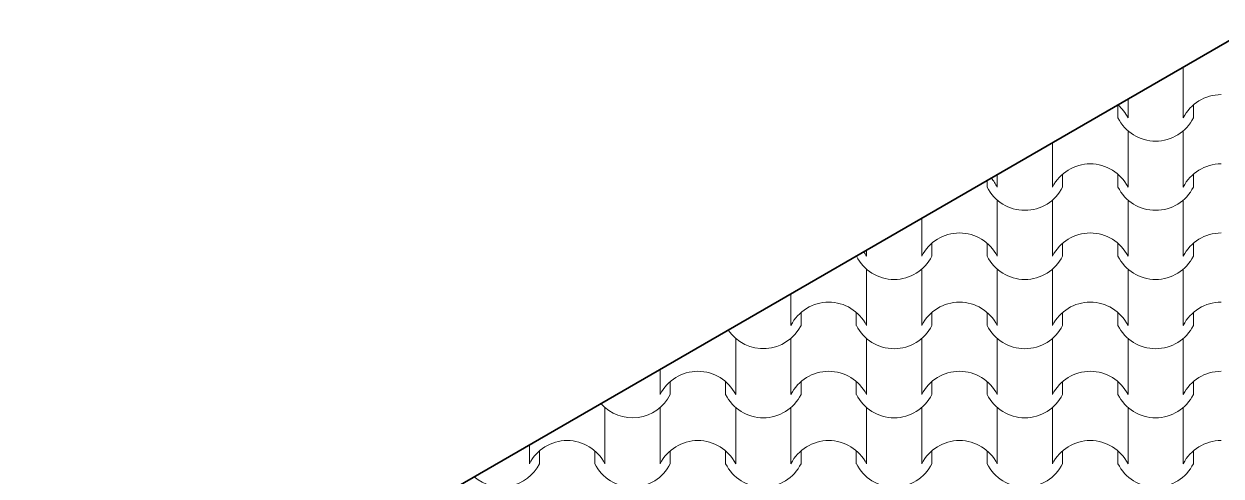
# Model space of a CAD drawing. Header units: millimetres. Extents: x 102766 to 172228, y -127504 to -81044.
# Drawn here: x 106067 to 108671, y -89538 to -88555 of the extents above; entities that cross this region are included whole.
import ezdxf

# ---------------------------------------------------------------- set-up
doc = ezdxf.new("R2010")
doc.units = ezdxf.units.MM
doc.header["$MEASUREMENT"] = 0
doc.layers.add('2D Drafting - General_Pen_No__105', color=7, linetype='Continuous', lineweight=13, true_color=0xcae6ff)
doc.layers.add('2D Drafting - General_Pen_No__82', color=7, linetype='Continuous', lineweight=20, true_color=0xaaaaaa)
doc.layers.add('Shell - Roof_Pen_No__21', color=7, linetype='Continuous', lineweight=35)

# ---------------------------------------------------------------- blocks, each defined once
blk = doc.blocks.new('*X18')
at = {"layer": '2D Drafting - General_Pen_No__82', "linetype": 'Continuous'}
for p, q in [((108589.2, -88649), (108589.2, -88698.3)), ((108589.2, -88698.3), (108589.2, -88759.3)), ((108447, -88731.2), (108447, -88759.3)), ((108469, -88718.4), (108469, -88759.3)), ((108611.2, -88731.2), (108611.2, -88759.3)), ((108469, -88787.7), (108469, -88848.6)), ((108589.2, -88787.7), (108589.2, -88848.6)), ((108304.8, -88813.2), (108304.8, -88848.6)), ((108304.8, -88848.6), (108304.8, -88909.6)), ((108469, -88848.6), (108469, -88909.6)), ((108589.2, -88848.6), (108589.2, -88909.6)), ((108162.5, -88895.3), (108162.5, -88909.6)), ((108184.5, -88882.6), (108184.5, -88909.6)), ((108326.8, -88881.6), (108326.8, -88909.6)), ((108447, -88881.6), (108447, -88909.6)), ((108611.2, -88881.6), (108611.2, -88909.6)), ((108184.5, -88938), (108184.5, -88999)), ((108304.8, -88938), (108304.8, -88999)), ((108469, -88938), (108469, -88999)), ((108589.2, -88938), (108589.2, -88999)), ((108020.3, -88977.5), (108020.3, -88999)), ((108020.3, -88999), (108020.3, -89059.9)), ((108184.5, -88999), (108184.5, -89059.9)), ((108304.8, -88999), (108304.8, -89059.9)), ((108469, -88999), (108469, -89059.9)), ((108589.2, -88999), (108589.2, -89059.9)), ((107900, -89046.9), (107900, -89059.9)), ((108042.3, -89031.9), (108042.3, -89059.9)), ((108162.5, -89031.9), (108162.5, -89059.9)), ((108326.8, -89031.9), (108326.8, -89059.9)), ((108447, -89031.9), (108447, -89059.9)), ((108611.2, -89031.9), (108611.2, -89059.9)), ((107878, -89059.6), (107878, -89059.9)), ((107900, -89088.3), (107900, -89149.3)), ((108020.3, -89088.3), (108020.3, -89149.3)), ((108184.5, -89088.3), (108184.5, -89149.3)), ((108304.8, -89088.3), (108304.8, -89149.3)), ((108469, -89088.3), (108469, -89149.3)), ((108589.2, -89088.3), (108589.2, -89149.3)), ((107735.8, -89141.7), (107735.8, -89149.3)), ((107735.8, -89149.3), (107735.8, -89210.3)), ((107900, -89149.3), (107900, -89210.3)), ((108020.3, -89149.3), (108020.3, -89210.3)), ((108184.5, -89149.3), (108184.5, -89210.3)), ((108304.8, -89149.3), (108304.8, -89210.3)), ((108469, -89149.3), (108469, -89210.3)), ((108589.2, -89149.3), (108589.2, -89210.3)), ((107757.8, -89182.2), (107757.8, -89210.3)), ((107878, -89182.2), (107878, -89210.3)), ((108042.3, -89182.2), (108042.3, -89210.3)), ((108162.5, -89182.2), (108162.5, -89210.3)), ((108326.8, -89182.2), (108326.8, -89210.3)), ((108447, -89182.2), (108447, -89210.3)), ((108611.2, -89182.2), (108611.2, -89210.3)), ((107615.6, -89238.7), (107615.6, -89299.6)), ((107735.8, -89238.7), (107735.8, -89299.6)), ((107900, -89238.7), (107900, -89299.6)), ((108020.3, -89238.7), (108020.3, -89299.6)), ((108184.5, -89238.7), (108184.5, -89299.6)), ((108304.8, -89238.7), (108304.8, -89299.6)), ((108469, -89238.7), (108469, -89299.6)), ((108589.2, -89238.7), (108589.2, -89299.6)), ((107451.3, -89305.9), (107451.3, -89360.6)), ((107615.6, -89299.6), (107615.6, -89360.6)), ((107735.8, -89299.6), (107735.8, -89360.6)), ((107900, -89299.6), (107900, -89360.6)), ((108020.3, -89299.6), (108020.3, -89360.6)), ((108184.5, -89299.6), (108184.5, -89360.6)), ((108304.8, -89299.6), (108304.8, -89360.6)), ((108469, -89299.6), (108469, -89360.6)), ((108589.2, -89299.6), (108589.2, -89360.6)), ((107473.3, -89332.6), (107473.3, -89360.6)), ((107593.6, -89332.6), (107593.6, -89360.6)), ((107757.8, -89332.6), (107757.8, -89360.6)), ((107878, -89332.6), (107878, -89360.6)), ((108042.3, -89332.6), (108042.3, -89360.6)), ((108162.5, -89332.6), (108162.5, -89360.6)), ((108326.8, -89332.6), (108326.8, -89360.6)), ((108447, -89332.6), (108447, -89360.6)), ((108611.2, -89332.6), (108611.2, -89360.6)), ((107331.1, -89389), (107331.1, -89450)), ((107451.3, -89389), (107451.3, -89450)), ((107615.6, -89389), (107615.6, -89450)), ((107735.8, -89389), (107735.8, -89450)), ((107900, -89389), (107900, -89450)), ((108020.3, -89389), (108020.3, -89450)), ((108184.5, -89389), (108184.5, -89450)), ((108304.8, -89389), (108304.8, -89450)), ((108469, -89389), (108469, -89450)), ((108589.2, -89389), (108589.2, -89450)), ((107166.8, -89470.2), (107166.8, -89510.9)), ((107331.1, -89450), (107331.1, -89510.9)), ((107451.3, -89450), (107451.3, -89510.9)), ((107615.6, -89450), (107615.6, -89510.9)), ((107735.8, -89450), (107735.8, -89510.9)), ((107900, -89450), (107900, -89510.9)), ((108020.3, -89450), (108020.3, -89510.9)), ((108184.5, -89450), (108184.5, -89510.9)), ((108304.8, -89450), (108304.8, -89510.9)), ((108469, -89450), (108469, -89510.9)), ((108589.2, -89450), (108589.2, -89510.9)), ((107188.8, -89482.9), (107188.8, -89510.9)), ((107309.1, -89482.9), (107309.1, -89510.9)), ((107473.3, -89482.9), (107473.3, -89510.9)), ((107593.6, -89482.9), (107593.6, -89510.9)), ((107757.8, -89482.9), (107757.8, -89510.9)), ((107878, -89482.9), (107878, -89510.9)), ((108042.3, -89482.9), (108042.3, -89510.9)), ((108162.5, -89482.9), (108162.5, -89510.9)), ((108326.8, -89482.9), (108326.8, -89510.9)), ((108447, -89482.9), (108447, -89510.9)), ((108611.2, -89482.9), (108611.2, -89510.9))]:
    blk.add_line(p, q, dxfattribs=at)
for centre, radius, start, end in [((108671.6, -88801.2), 92.5, 90.1705, 153.0115), ((108386.6, -88801.2), 92.5, 26.9885, 49.2884), ((108529.1, -88718), 91.9, 206.7044, 333.2956), ((108387.2, -88951.6), 92.5, 90.1705, 153.0115), ((108386.6, -88951.6), 92.5, 26.9885, 89.8295), ((108671.6, -88951.6), 92.5, 90.1705, 153.0115), ((108102.1, -88951.6), 92.5, 26.9885, 41.5425), ((108244.6, -88868.3), 91.9, 206.7044, 333.2956), ((108529.1, -88868.3), 91.9, 206.7044, 333.2956), ((108102.7, -89101.9), 92.5, 90.1705, 153.0115), ((108102.1, -89101.9), 92.5, 26.9885, 89.8295), ((108387.2, -89101.9), 92.5, 90.1705, 153.0115), ((108386.6, -89101.9), 92.5, 26.9885, 89.8295), ((108671.6, -89101.9), 92.5, 90.1705, 153.0115), ((107817.6, -89101.9), 92.5, 26.9885, 34.0062), ((107960.2, -89018.6), 91.9, 206.7044, 333.2956), ((108244.6, -89018.6), 91.9, 206.7044, 333.2956), ((108529.1, -89018.6), 91.9, 206.7044, 333.2956), ((107818.2, -89252.2), 92.5, 90.1705, 153.0115), ((107817.6, -89252.2), 92.5, 26.9885, 89.8295), ((108102.7, -89252.2), 92.5, 90.1705, 153.0115), ((108102.1, -89252.2), 92.5, 26.9885, 89.8295), ((108387.2, -89252.2), 92.5, 90.1705, 153.0115), ((108386.6, -89252.2), 92.5, 26.9885, 89.8295), ((108671.6, -89252.2), 92.5, 90.1705, 153.0115), ((107675.7, -89169), 91.9, 214.0179, 333.2956), ((107960.2, -89169), 91.9, 206.7044, 333.2956), ((108244.6, -89169), 91.9, 206.7044, 333.2956), ((108529.1, -89169), 91.9, 206.7044, 333.2956), ((107533.7, -89402.6), 92.5, 90.1705, 153.0115), ((107533.2, -89402.6), 92.5, 26.9885, 89.8295), ((107818.2, -89402.6), 92.5, 90.1705, 153.0115), ((107817.6, -89402.6), 92.5, 26.9885, 89.8295), ((108102.7, -89402.6), 92.5, 90.1705, 153.0115), ((108102.1, -89402.6), 92.5, 26.9885, 89.8295), ((108387.2, -89402.6), 92.5, 90.1705, 153.0115), ((108386.6, -89402.6), 92.5, 26.9885, 89.8295), ((108671.6, -89402.6), 92.5, 90.1705, 153.0115), ((107391.2, -89319.3), 91.9, 221.5991, 333.2956), ((107675.7, -89319.3), 91.9, 206.7044, 333.2956), ((107960.2, -89319.3), 91.9, 206.7044, 333.2956), ((108244.6, -89319.3), 91.9, 206.7044, 333.2956), ((108529.1, -89319.3), 91.9, 206.7044, 333.2956), ((107249.2, -89552.9), 92.5, 90.1705, 153.0115), ((107248.7, -89552.9), 92.5, 26.9885, 89.8295), ((107533.7, -89552.9), 92.5, 90.1705, 153.0115), ((107533.2, -89552.9), 92.5, 26.9885, 89.8295), ((107818.2, -89552.9), 92.5, 90.1705, 153.0115), ((107817.6, -89552.9), 92.5, 26.9885, 89.8295), ((108102.7, -89552.9), 92.5, 90.1705, 153.0115), ((108102.1, -89552.9), 92.5, 26.9885, 89.8295), ((108387.2, -89552.9), 92.5, 90.1705, 153.0115), ((108386.6, -89552.9), 92.5, 26.9885, 89.8295), ((108671.6, -89552.9), 92.5, 90.1705, 153.0115), ((107106.7, -89469.6), 91.9, 229.3937, 333.2956), ((107391.2, -89469.6), 91.9, 206.7044, 333.2956), ((107675.7, -89469.6), 91.9, 206.7044, 333.2956), ((107960.2, -89469.6), 91.9, 206.7044, 333.2956), ((108244.6, -89469.6), 91.9, 206.7044, 333.2956), ((108529.1, -89469.6), 91.9, 206.7044, 333.2956)]:
    blk.add_arc(centre, radius, start, end, dxfattribs=at)
blk = doc.blocks.new('Fill_9')
at = {"layer": '2D Drafting - General_Pen_No__105', "linetype": 'Continuous'}
blk.add_line((108751.7, -88555.1), (104051.4, -91268.8), dxfattribs=at)
at = {"layer": '2D Drafting - General_Pen_No__82', "linetype": 'Continuous'}
blk.add_blockref('*X18', (0, 0), dxfattribs=at)

msp = doc.modelspace()

# ---------------------------------------------------------------- linework, layer by layer
at = {"layer": 'Shell - Roof_Pen_No__21', "linetype": 'Continuous'}
msp.add_line((108751.7, -88555.1), (104051.4, -91268.8), dxfattribs=at)

# ---------------------------------------------------------------- block references
at = {"layer": '2D Drafting - General_Pen_No__82', "linetype": 'Continuous'}
msp.add_blockref('Fill_9', (0, 0), dxfattribs=at)

doc.saveas('drawing.dxf')
